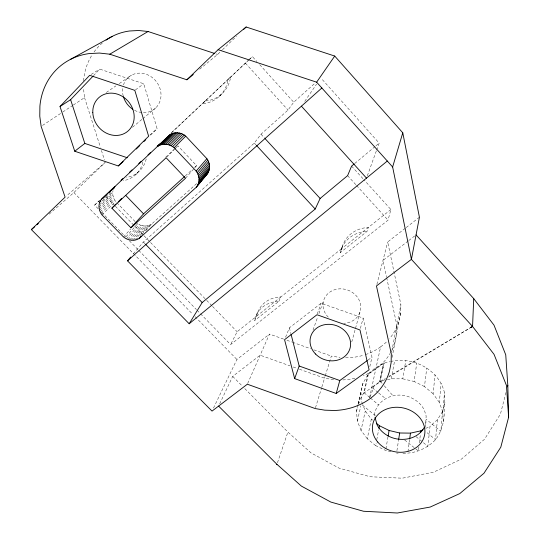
<?xml version="1.0" encoding="UTF-8"?>
<svg xmlns="http://www.w3.org/2000/svg" width="540" height="540" viewBox="0 0 540 540"><rect width="100%" height="100%" fill="white"/><g stroke="black" fill="none" stroke-linecap="round" stroke-linejoin="round"><path stroke-width="0.41" stroke-dasharray="2.7 2.03" d="M425.493 427.315L426.141 416.002L424.4 410.285A25.907 21.971 12.4 0 0 410.285 397.4C395.273 390.474 374.605 399.708 374.213 417.393M135.122 221.569L115.607 201.434C113.279 198.382 112.131 194.346 112.988 190.559M392.101 357.453L400.687 312.721L400.869 304.486L387.686 241.96L405.533 228.056M83.687 80.811L83.741 79.144A63.956 57.436 52.1 0 1 92.246 54.581M402.928 453.195C415.098 453.749 427.208 448.497 435.537 439.661C445.844 426.506 444.879 408.584 444.488 392.742C439.209 369.725 412.844 356.069 390.602 361.53M444.953 402.368L442.537 411.568L440.809 431.332L426.127 419.202M443.3 421.909L442.807 412.034L444.488 392.742M442.537 411.568L437.427 419.722L435.537 439.661L426.074 431.892M442.807 412.034L439.324 402.401L441.126 383.36M437.427 419.722L430.015 426.289L427.882 446.357L422.921 442.274M439.324 402.401L433.067 393.694L435.078 374.888M418.878 446.958L418.392 450.988L415.773 448.889M419.364 442.928L420.431 434.072M433.067 393.694L424.46 386.539L426.762 367.949M407.936 451.663L409.59 439.574M424.46 386.539L414.119 381.463L416.759 363.035M396.92 450.677L398.54 440.228M387.382 379.742L391.264 378.81L402.779 378.824L405.796 360.511M385.904 448.868L387.983 436.874M391.264 378.81L394.652 360.538M391.088 451.777L385.627 450.468L375.651 445.581L376.124 443.097M376.758 439.796L378.648 429.874M391.777 351.344L400.869 304.486M400.687 312.721L399.127 320.72A59.468 53.136 18 0 1 389.624 338.499M375.651 445.581L367.268 438.743L371.324 419.101L365.296 410.974L362.927 404.912M369.562 397.67L380.599 346.882A59.468 53.136 18 0 0 386.863 341.516M367.268 438.743L361.031 430.394L365.296 410.974M361.031 430.394L357.352 421.065L356.501 411.358L357.892 405.068M358.061 404.285L362.981 383.198L367.74 374.868L374.949 368.003L384.122 363.11L389.792 361.726M358.169 404.251L362.981 383.198M359.849 402.968L358.58 401.922L363.488 393.404L367.74 374.868M357.352 421.065L360.835 405.877M369.819 366.626L371.993 357.156L363.137 318.08L321.145 303.237L289.4 327.821L285.167 338.216M356.501 411.358L357.433 407.41M376.873 284.357L387.686 241.96M505.96 392.506L500.411 414.153L484.488 439.29L461.538 459.034L433.445 472.223L402.26 478.19L370.109 476.752L339.053 468.126L311.054 452.925L287.894 432.081L244.566 388.368M360.403 328.381L363.137 318.08M200.57 313.814L230.587 344.608L388.044 220.144L390.893 209.527L363.94 179.766M351.756 341.948L359.957 312.154M315.482 407.768L321.611 387.781M321.853 386.984L325.04 376.61M325.276 375.82L331.331 356.076L340.025 357.467M390.893 209.527L341.827 248.522L340.375 252.558L367.065 231.383L368.28 227.502A29.734 27.236 15.1 0 0 341.827 248.522L280.868 296.926A28.309 24.887 23.1 0 0 256.763 316.082L237.121 331.742L230.587 344.608M425.358 424.15L426.121 421.801M277.472 462.74L287.894 432.081M313.038 330.007L317.817 316.683M318.944 313.551L323.723 300.226M341.145 249.723L342.59 245.714M317.264 313.97L321.145 303.237M367.342 175.784L376.346 150.896M376.63 150.12L379.161 143.12L321.408 78.55M370.069 396.995L374.301 385.682L385.094 379.175M247.678 383.454L269.487 334.085L283.757 339.161M278.863 301.354L280.868 296.926L256.763 316.082L254.563 320.625A28.573 25.063 23.2 0 1 278.863 301.354L254.563 320.625M219.685 403.805L232.693 376.394L260.159 355.199L290 365.857M213.496 408.051L236.898 359.478L269.487 334.085M256.122 315.495L258.316 310.979M304.742 101.351L316.589 84.125M133.333 253.942L143.37 242.035L254.3 143.073L261.009 134.203L288.023 110.059L293.713 102.215L315.299 82.89M146.097 230.411L151.443 224.201L196.978 183.29M136.296 239.814L137.909 237.951M140.056 235.46L148.662 225.511L151.443 224.201M142.067 234.272L150.107 224.951M134.717 240.185L147.137 225.869L148.662 225.511M133.076 240.341L145.544 226.024L147.137 225.869M185.531 178.247L196.58 165.638L177.917 145.827L174.852 148.682M131.395 240.28L143.924 225.97L145.544 226.024M129.715 240.01L142.297 225.713L143.924 225.97M128.054 239.531L140.69 225.254L142.297 225.713M126.441 238.849L139.131 224.6L140.69 225.254M126.016 236.743L137.653 223.763L139.131 224.6M123.471 236.939L130.707 228.919M93.467 75.708L99.752 69.12L143.762 83.774L157.113 128.669L149.965 135.648M166.712 157.16L174.38 149.405M174.967 148.811L177.917 145.827M101.999 214.927L115.607 201.434M101 213.462L114.649 200.016M219.355 96.343L222.062 93.683M100.177 211.91L113.866 198.511M135.844 174.542L139.205 171.268M99.556 210.29L113.272 196.938M99.144 208.636L112.88 195.332M98.948 206.969L112.705 193.712M49.14 214.13L73.865 192.571L105.246 162.412L66.373 196.034M199.672 69.228L217.586 54.446L221.839 50.362M222.446 49.775L236.425 36.342M99.576 204.748L112.739 192.112M102.215 200.86L112.388 191.133M171.869 132.422L248.906 59.873M249.48 59.319L252.376 56.565L256.905 61.567M98.159 208.744L94.628 205.119L99.448 200.549M363.488 393.404L374.301 385.682M171.086 133.083L248.144 60.548M248.751 59.981L252.376 56.565M94.628 205.119L99.529 200.509M165.659 157.228L174.245 149.249M185.348 175.851L192.213 169.614M194.704 167.346L196.58 165.638M149.85 135.182L157.113 128.669M354.794 163.445L375.314 146.327M375.955 145.793L379.161 143.12M132.496 127.258L142.169 119.198M142.817 118.665L155.716 107.926M406.195 227.536L419.418 217.235M408.119 241.022L382.975 260.428L386.492 276.824M408.787 240.516L415.402 235.406M135.452 89.883L143.762 83.774M367.97 360.079L371.993 357.156M106.319 92.468L115.864 85.921M119.272 83.579L131.537 75.161M42.539 125.435L62.134 112.455M62.836 111.989L72.637 105.503M73.332 105.037L84.537 97.619L83.464 88.358M91.132 74.426L99.752 69.12M368.415 373.403L375.813 368.921L382.32 363.413A62.033 54.864 18.3 0 0 390.083 353.484M388.692 377.008L470.698 327.564L389.057 376.238M378.054 392.465L371.81 387.335L379.499 381.875L385.445 378.392M425.77 428.396L430.015 426.289M369.806 397.521L364.156 392.776L368.388 374.254L383.265 363.569L379.499 381.875L384.122 363.11L380.389 381.402L384.271 380.477M396.549 453.094L398.142 453.114M345.593 357.608L348.779 357.689A59.481 53.143 18 0 0 364.223 355.03M333.605 379.667L324.554 378.189L297.851 368.658M402.779 378.824L414.119 381.463M215.987 53.919L217.586 54.446M286.929 340.288L291.688 341.975M292.478 342.259L310.716 348.745M313.889 349.873L331.331 356.076M293.139 366.977L297.068 368.375M136.269 222.75L137.653 223.763M404.649 439.965L415.118 448.362M362.387 405.047L375.084 415.463L375.044 413.282M371.324 419.101L372.573 420.12M378.675 392.978L385.546 398.615M416.097 436.664L422.3 441.767M370.433 398.054L378.594 404.912M232.693 376.394L242.19 385.972M73.865 192.571L192.753 314.287M195.109 316.697L236.898 359.478M101.689 212.369L125.82 237.128M129.35 240.746L138.179 249.804M138.773 250.412L196.452 309.589M197.039 310.19L199.982 313.207M106.623 197.215L114.818 205.666M115.398 206.267L134.129 225.572M134.71 226.172L143.492 235.224M144.079 235.825L149.924 241.859M150.512 242.46L206.105 299.774M206.692 300.375L211.957 305.802M212.544 306.41L237.121 331.742M143.37 242.035L145.118 243.83M254.3 143.073L256.007 144.923M261.009 134.203L264.418 137.909M245.43 63.18L288.023 110.059M347.605 175.635L356.029 184.91M356.589 185.524L388.044 220.144M259.733 64.699L293.713 102.215M351.587 166.124L363.38 179.145M380.389 381.402L382.05 383.299M384.257 385.817L393.107 395.908M362.637 404.15L361.746 401.882L360.95 392.411M84.537 97.619L100.393 147.211M101.412 150.41L104.483 160.009M289.4 327.821L290.858 333.511M386.667 277.648L396.853 325.215L396.671 333.727L395.064 341.982A62.033 54.864 18.3 0 1 390.508 352.762M340.375 252.558A30.017 27.445 15.2 0 1 367.065 231.383M142.884 162.128A30.361 26.723 46.6 0 1 123.08 180.745M146.205 158.956A30.071 26.521 46.8 0 1 126.542 177.437M328.239 317.122A19.076 17.03 17.9 0 1 332.12 290.743A19.076 17.03 17.9 0 1 359.802 301.698A19.076 17.03 17.9 0 1 343.805 323.285M123.464 84.949A20.52 18.414 52.1 0 1 145.537 74.014A20.52 18.414 52.1 0 1 160.961 96.572A20.52 18.414 52.1 0 1 142.344 112.577M141.635 112.509A20.52 18.414 52.1 0 1 132.732 109.235M123.221 96.005A20.52 18.414 52.1 0 1 122.762 87.959M380.599 346.882A59.481 53.143 18 0 1 365.695 354.55M368.415 373.403A62.033 54.864 18.3 0 1 363.326 375.678M354.868 378.304A62.033 54.864 18.3 0 1 342.711 379.924M94.068 51.921A63.956 57.436 52.1 0 1 102.263 43.079M205.214 100.953L202.358 103.673A31.927 29.416 54.2 0 0 227.981 79.549L230.627 77.038A31.61 29.167 54.6 0 1 205.214 100.953"/><path stroke-width="0.81" d="M218.599 406.087L276.939 464.312L301.381 486.101L330.872 502.079L363.548 511.259L397.379 513L430.191 507.053L459.783 493.58L483.975 473.243L500.789 447.208L508.619 417.197L506.439 385.398L494.039 354.348L472.554 326.444L473.729 298.613L416.063 234.9M196.317 187.232C200.158 182.682 199.679 175.682 196.162 171.092L174.15 147.751C169.675 143.91 162.621 142.898 157.646 146.381L169.783 134.831C174.582 131.456 181.4 132.394 185.726 136.12L206.881 158.679C210.276 163.141 210.674 169.918 206.962 174.319L196.317 187.232L139.151 238.478C134.339 241.623 127.751 240.503 123.471 236.939L101.999 214.927C98.557 210.627 97.693 203.965 101.23 199.463L114.953 186.422L113.447 189.074M420.626 432.459L420.822 430.846L422.942 429.8M409.705 438.77L410.474 433.127L420.822 430.846M398.669 439.425L399.668 432.992L410.474 433.127M388.118 436.077L389.09 430.475L379.438 425.743L376.319 423.191M378.965 428.227L379.438 425.743M507.398 386.897L507.809 385.29L505.744 354.827L494.019 325.175L473.729 298.613M336.204 393.471L369.097 369.785L359.984 329.96L316.987 314.739L284.56 339.701L294.638 378.608L336.204 393.471L339.802 380.518L367.301 360.565M472.554 326.444L411.413 259.362L392.634 166.982L402.779 132.806L334.726 56.059L246.146 27L218.126 49.687L186.881 79.792L109.775 54.196L99.448 53.055L89.289 53.561A70.862 62.397 49.7 0 0 39.906 106.164L39.778 116.235L41.135 126.36L65.104 197.134L31.381 229.608L212.031 411.089L247.34 384.217L315.238 408.571L324.776 410.164L334.368 410.495A65.543 57.152 18.7 0 0 389.455 371.291L391.136 362.678L391.304 353.795L376.461 285.957L411.413 259.362L419.418 217.235L402.779 132.806M294.638 378.608L299.18 366.019L291.067 334.321M130.694 257.081L127.521 260.84L189.182 323.764L202.176 302.549L315.205 209.027L320.132 198.464L347.605 175.635L351.587 166.124L354.152 163.984M218.126 49.687L316.636 82.175L334.726 56.059M424.352 427.282C418.115 439 402.53 441.99 390.913 437.218A25.907 21.971 12.4 0 1 376.974 424.656L375.125 417.602M197.282 185.882L207.9 173.016M198.052 184.403L208.649 171.578M198.605 182.817L209.189 170.039M198.936 181.15L209.513 168.426M199.037 179.435L209.621 166.759M198.909 177.694L209.5 165.071M198.544 175.952L209.162 163.391M197.964 174.258L208.602 161.744M197.161 172.625L207.839 160.164M139.151 238.478L141.291 235.994M196.162 171.092L206.881 158.679M115.938 204.127L111.881 208.177L130.93 227.792L143.539 213.847L184.721 176.418M60.014 106.515L89.694 75.31L134.811 90.356L148.642 136.269L118.28 165.949L74.743 151.234L60.014 106.515L70.612 99.677L92.894 76.309M174.15 147.751L185.726 136.12M118.253 201.805L121.73 198.329M172.651 146.644L184.282 135.047M171.045 145.726L182.729 134.163M169.351 145.017L181.096 133.481M136.269 149.033L139.84 145.544M144.011 141.467L145.793 139.725M167.603 144.531L179.408 133.009M165.827 144.268L177.701 132.759M164.059 144.234L175.986 132.739M243.716 29.336L246.146 27M162.324 144.436L174.319 132.935M160.664 144.869L172.706 133.36M99.691 202.19L100.886 201.049M159.091 145.523L171.187 133.994M102.749 198.491L106.933 194.508M109.323 192.233L114.102 187.684M120.987 180.313L122.83 178.578M129.573 172.233L132.023 169.925M138.767 163.58L141.217 161.271M147.96 154.926L150.41 152.618M157.154 146.266L159.611 143.957M101.23 199.463L169.783 134.831M111.881 208.177L166.124 157.754L185.531 178.247L130.93 227.792M118.28 165.949L123.107 161.582M205.713 175.439L206.962 174.319M127.521 260.84L321.853 88M31.381 229.608L34.553 226.847M37.091 224.633L38.354 223.526M186.881 79.792L193.279 74.513M189.182 323.764L387.302 161.028M74.743 151.234L84.821 143.424L127.332 157.761M276.601 464.515L276.939 464.312M109.775 54.196L148.048 31.502L214.387 53.392M70.477 59.373L112.3 36.355M148.048 31.502L138.699 30.503L129.465 30.996A63.956 57.436 52.1 0 0 106.069 40.115M389.09 430.475L399.668 432.992M299.18 366.019L339.802 380.518M145.699 244.431L202.176 302.549M125.78 195.446L143.539 213.847M256.574 145.537L315.205 209.027M264.992 138.53L320.132 198.464M301.421 106.178L366.498 178.112M316.636 82.175L392.634 166.982M70.612 99.677L84.821 143.424M507.809 385.29L508.619 417.197M132.732 109.235A20.52 18.414 52.1 0 1 123.417 96.728M472.136 326.693L470.698 327.564L472.136 326.693M315.562 354.038A20.527 17.995 18.5 0 0 349.758 349.198A20.527 17.995 18.5 0 0 325.64 324.533A20.527 17.995 18.5 0 0 315.562 354.038M92.799 112.522A22.174 19.609 50.2 0 0 124.477 133.447A22.174 19.609 50.2 0 0 123.167 96.917A22.174 19.609 50.2 0 0 92.799 112.522M377.75 442.071A26.453 22.295 12.6 0 0 422.888 439.958A26.453 22.295 12.6 0 0 395.32 407.288A26.453 22.295 12.6 0 0 377.75 442.071"/></g></svg>
